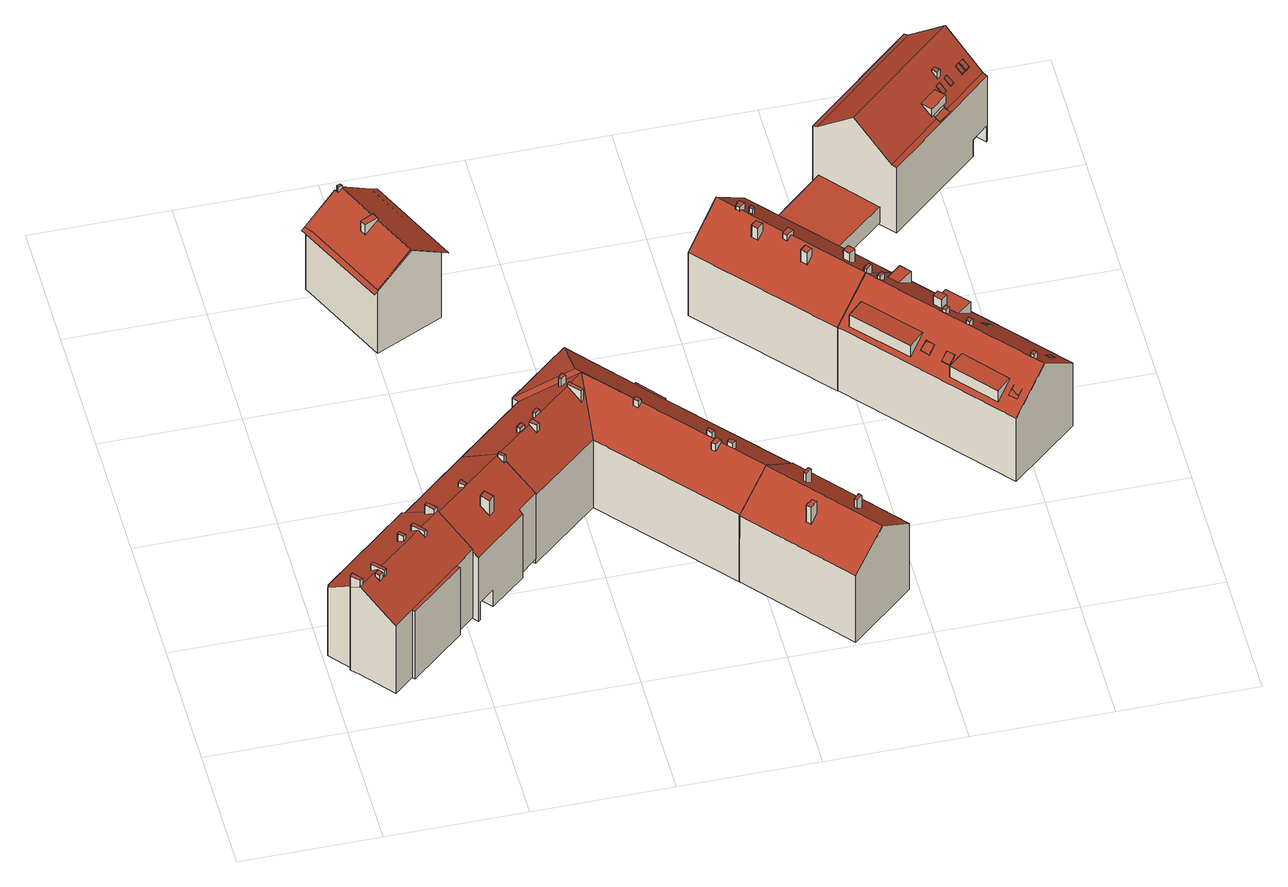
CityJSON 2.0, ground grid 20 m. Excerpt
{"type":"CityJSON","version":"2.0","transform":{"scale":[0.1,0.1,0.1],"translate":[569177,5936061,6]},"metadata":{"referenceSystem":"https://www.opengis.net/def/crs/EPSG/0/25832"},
"CityObjects":{
"building1":{"type":"Building","attributes":{"Grundfläche 2D":"208.015629","Grundhöhe NN":"7.925"},"children":["building1-1","building1-2","building1-3","building1-4","building1-5","building1-6"],"geometry":[{"type":"Solid","lod":"3","boundaries":[[[[0,1,2,3]],[[0,3,4,5,6,7,8,9,10,11,12,13,14]],[[15,16,17,18,19,20,21,22,23,24,12,11,10,9,8,7,6,5]],[[19,18,25,26]],[[20,19,26,27]],[[22,21,28,29]],[[21,20,27,28]],[[23,22,29,30]],[[31,14,13,12,24,23,30,32]],[[0,14,31,33]],[[1,0,33,34]],[[2,1,34,35]],[[3,2,35,36]],[[4,3,36,37]],[[5,4,37,38]],[[15,5,38,39]],[[25,18,17,16,15,39,40]],[[33,31,32,30,29,28,27,26,25,40,39,38,37,36,35,34]]]],"semantics":{"surfaces":[{"type":"RoofSurface"},{"type":"WallSurface"},{"type":"GroundSurface"}],"values":[[0,0,0,1,1,1,1,1,1,1,1,1,1,1,1,1,1,2]]}}]},
"building1-1":{"type":"BuildingInstallation","parents":["building1"],"geometry":[{"type":"MultiSurface","lod":"3","boundaries":[[[41,42,43,44]],[[17,45,44,43]],[[41,44,45,46]],[[42,41,46,16]],[[16,17,43,42]]],"semantics":{"surfaces":[{"type":"RoofSurface"},{"type":"WallSurface"}],"values":[0,1,1,1,1]}}]},
"building1-2":{"type":"BuildingInstallation","parents":["building1"],"geometry":[{"type":"MultiSurface","lod":"3","boundaries":[[[47,48,49,50]],[[23,24,48,47]],[[49,48,24,51]],[[51,52,50,49]],[[52,22,23,47,50]]],"semantics":{"surfaces":[{"type":"RoofSurface"},{"type":"WallSurface"}],"values":[0,1,1,1,1]}}]},
"building1-3":{"type":"BuildingInstallation","parents":["building1"],"geometry":[{"type":"MultiSurface","lod":"3","boundaries":[[[53,54,55,56]],[[57,58,53,56]],[[10,59,54,53,58]],[[59,60,55,54]],[[57,56,55,60,11]]],"semantics":{"surfaces":[{"type":"RoofSurface"},{"type":"WallSurface"}],"values":[0,1,1,1,1]}}]},
"building1-4":{"type":"BuildingInstallation","parents":["building1"],"geometry":[{"type":"MultiSurface","lod":"3","boundaries":[[[61,62,63,64]],[[65,66,61,64]],[[67,62,61,66,7]],[[67,68,63,62]],[[65,64,63,68,8]]],"semantics":{"surfaces":[{"type":"RoofSurface"},{"type":"WallSurface"}],"values":[0,1,1,1,1]}}]},
"building1-5":{"type":"BuildingInstallation","parents":["building1"],"geometry":[{"type":"MultiSurface","lod":"3","boundaries":[[[69,70,71,72]],[[72,71,73,74]],[[74,75,69,72]],[[70,69,75,76]],[[76,73,71,70]]],"semantics":{"surfaces":[{"type":"RoofSurface"},{"type":"WallSurface"}],"values":[0,1,1,1,1]}}]},
"building1-6":{"type":"BuildingInstallation","parents":["building1"],"geometry":[{"type":"MultiSurface","lod":"3","boundaries":[[[77,78,79,80]],[[80,79,81,82]],[[77,80,82,83]],[[78,77,83,84]],[[79,78,84,81]]],"semantics":{"surfaces":[{"type":"RoofSurface"},{"type":"WallSurface"}],"values":[0,1,1,1,1]}}]},
"building2":{"type":"Building","attributes":{"Grundfläche 2D":"136.677356","Grundhöhe NN":"7.764"},"children":["building2-1","building2-2","building2-3"],"geometry":[{"type":"Solid","lod":"3","boundaries":[[[[85,86,87,88,89,90,91,92,93,94,95,96]],[[88,97,98,99,100,91,90,89]],[[101,102,103,104,105,94,93,106]],[[95,94,105,107]],[[96,95,107,108]],[[109,110,97,88,87,86,85,96,108,111]],[[112,113,114,115,116,98,97,110]],[[117,118,91,100,99,98,116,119]],[[92,91,118,120]],[[93,92,120,106]],[[102,101,115,114]],[[104,103,113,112]],[[104,112,110,109,111,108,107,105]],[[118,117,119,116,115,101,106,120]],[[114,113,103,102]]]],"semantics":{"surfaces":[{"type":"RoofSurface"},{"type":"WallSurface"},{"type":"GroundSurface"},{"type":"OuterCeilingSurface"}],"values":[[0,0,1,1,1,1,1,1,1,1,1,1,2,2,3]]}}]},
"building2-1":{"type":"BuildingInstallation","parents":["building2"],"geometry":[{"type":"MultiSurface","lod":"3","boundaries":[[[121,122,123,124]],[[125,126,124,123]],[[126,127,121,124]],[[122,121,127,128]],[[123,122,128,125]]],"semantics":{"surfaces":[{"type":"RoofSurface"},{"type":"WallSurface"}],"values":[0,1,1,1,1]}}]},
"building2-2":{"type":"BuildingInstallation","parents":["building2"],"geometry":[{"type":"MultiSurface","lod":"3","boundaries":[[[129,130,131,132]],[[132,131,133,134]],[[129,132,134,135]],[[130,129,135,136]],[[131,130,136,133]]],"semantics":{"surfaces":[{"type":"RoofSurface"},{"type":"WallSurface"}],"values":[0,1,1,1,1]}}]},
"building2-3":{"type":"BuildingInstallation","parents":["building2"],"geometry":[{"type":"MultiSurface","lod":"3","boundaries":[[[137,138,139,140]],[[86,141,140,139]],[[137,140,141,142]],[[142,85,138,137]],[[85,86,139,138]]],"semantics":{"surfaces":[{"type":"RoofSurface"},{"type":"WallSurface"}],"values":[0,1,1,1,1]}}]},
"building3":{"type":"Building","attributes":{"Grundfläche 2D":"163.727654","Grundhöhe NN":"7.825"},"children":["building3-1","building3-2"],"geometry":[{"type":"Solid","lod":"3","boundaries":[[[[143,144,145,146,147,148,149,150,151]],[[144,143,151,150,149,152,153,154,155,156,157,145]],[[153,152,149,148,158,159]],[[154,153,159,160]],[[155,154,160,161]],[[162,155,161,163]],[[164,144,162,163,165]],[[148,164,165,158]],[[163,161,160,159,158,165]],[[147,146,145,144,164,148]],[[157,156,155,162,144,145]]]],"semantics":{"surfaces":[{"type":"RoofSurface"},{"type":"WallSurface"},{"type":"GroundSurface"}],"values":[[0,0,1,1,1,1,1,1,2,0,0]]}}]},
"building3-1":{"type":"BuildingInstallation","parents":["building3"],"geometry":[{"type":"MultiSurface","lod":"3","boundaries":[[[166,167,168,169]],[[151,170,169,168]],[[170,171,166,169]],[[171,143,167,166]],[[143,151,168,167]]],"semantics":{"surfaces":[{"type":"RoofSurface"},{"type":"WallSurface"}],"values":[0,1,1,1,1]}}]},
"building3-2":{"type":"BuildingInstallation","parents":["building3"],"geometry":[{"type":"MultiSurface","lod":"3","boundaries":[[[172,173,174,175,176]],[[177,174,173,172,152,178]],[[175,174,177,150]],[[176,175,150,149]],[[172,176,149,152]]],"semantics":{"surfaces":[{"type":"RoofSurface"},{"type":"WallSurface"}],"values":[0,1,1,1,1]}}]},
"building4":{"type":"Building","attributes":{"Grundfläche 2D":"594.736299","Grundhöhe NN":"6.961"},"children":["building4-1","building4-2","building4-3","building4-4","building4-5","building4-6","building4-7","building4-8","building4-9"],"geometry":[{"type":"Solid","lod":"3","boundaries":[[[[179,180,181,182,183,184,185,186,187,188]],[[189,190,191,192,193,194,180,179]],[[195,196,194,193,192,191,197,198,199]],[[198,200,201,199]],[[202,196,195]],[[203,180,194,196,202]],[[88,186,185,184,183,182,181,180,203,97]],[[179,188,204,205]],[[206,204,188,187,186,88,97,207,208]],[[189,179,205,209]],[[210,211,197,191,190,189,209,212]],[[198,197,211,213]],[[200,198,213,214]],[[201,200,214,215]],[[199,201,215,216]],[[195,199,216,217]],[[202,195,217,218]],[[203,202,218,219]],[[97,203,219,207]],[[212,209,205,204,206,208,207,219,218,217,216,215,214,213,211,210]]]],"semantics":{"surfaces":[{"type":"RoofSurface"},{"type":"WallSurface"},{"type":"GroundSurface"}],"values":[[0,0,0,0,0,0,0,1,1,1,1,1,1,1,1,1,1,1,1,2]]}}]},
"building4-1":{"type":"BuildingInstallation","parents":["building4"],"geometry":[{"type":"MultiSurface","lod":"3","boundaries":[[[220,221,222,223]],[[223,222,224,225]],[[220,223,225,226]],[[226,227,221,220]],[[227,224,222,221]]],"semantics":{"surfaces":[{"type":"RoofSurface"},{"type":"WallSurface"}],"values":[0,1,1,1,1]}}]},
"building4-2":{"type":"BuildingInstallation","parents":["building4"],"geometry":[{"type":"MultiSurface","lod":"3","boundaries":[[[228,229,230,231]],[[231,230,193,232]],[[228,231,232,233]],[[229,228,233,192]],[[192,193,230,229]]],"semantics":{"surfaces":[{"type":"RoofSurface"},{"type":"WallSurface"}],"values":[0,1,1,1,1]}}]},
"building4-3":{"type":"BuildingInstallation","parents":["building4"],"geometry":[{"type":"MultiSurface","lod":"3","boundaries":[[[234,235,236,237,238]],[[235,234,183,239]],[[236,235,239,240]],[[237,236,240,181]],[[238,237,181,182]],[[183,234,238,182]]],"semantics":{"surfaces":[{"type":"RoofSurface"},{"type":"WallSurface"}],"values":[0,1,1,1,1,1]}}]},
"building4-4":{"type":"BuildingInstallation","parents":["building4"],"geometry":[{"type":"MultiSurface","lod":"3","boundaries":[[[241,242,243,244]],[[245,246,244,243]],[[241,244,246,247]],[[247,248,242,241]],[[243,242,248,245]]],"semantics":{"surfaces":[{"type":"RoofSurface"},{"type":"WallSurface"}],"values":[0,1,1,1,1]}}]},
"building4-5":{"type":"BuildingInstallation","parents":["building4"],"geometry":[{"type":"MultiSurface","lod":"3","boundaries":[[[249,250,251,252]],[[252,251,253,254]],[[249,252,254,255]],[[250,249,255,256]],[[251,250,256,253]]],"semantics":{"surfaces":[{"type":"RoofSurface"},{"type":"WallSurface"}],"values":[0,1,1,1,1]}}]},
"building4-6":{"type":"BuildingInstallation","parents":["building4"],"geometry":[{"type":"MultiSurface","lod":"3","boundaries":[[[257,258,259,260]],[[260,259,185,261]],[[257,260,261,262]],[[258,257,262,184]],[[259,258,184,185]]],"semantics":{"surfaces":[{"type":"RoofSurface"},{"type":"WallSurface"}],"values":[0,1,1,1,1]}}]},
"building4-7":{"type":"BuildingInstallation","parents":["building4"],"geometry":[{"type":"MultiSurface","lod":"3","boundaries":[[[263,264,265,266]],[[266,265,267,268]],[[263,266,268,269]],[[264,263,269,270]],[[265,264,270,267]]],"semantics":{"surfaces":[{"type":"RoofSurface"},{"type":"WallSurface"}],"values":[0,1,1,1,1]}}]},
"building4-8":{"type":"BuildingInstallation","parents":["building4"],"geometry":[{"type":"MultiSurface","lod":"3","boundaries":[[[271,272,273,274]],[[274,273,275,276]],[[271,274,276,277]],[[272,271,277,278]],[[273,272,278,275]]],"semantics":{"surfaces":[{"type":"RoofSurface"},{"type":"WallSurface"}],"values":[0,1,1,1,1]}}]},
"building4-9":{"type":"BuildingInstallation","parents":["building4"],"geometry":[{"type":"MultiSurface","lod":"3","boundaries":[[[279,280,281,282]],[[282,281,283,284]],[[284,285,279,282]],[[280,279,285,286]],[[286,283,281,280]]],"semantics":{"surfaces":[{"type":"RoofSurface"},{"type":"WallSurface"}],"values":[0,1,1,1,1]}}]},
"building5":{"type":"Building","attributes":{"Grundfläche 2D":"229.966113","Grundhöhe NN":"7.251"},"children":["building5-1","building5-2","building5-3"],"geometry":[{"type":"Solid","lod":"3","boundaries":[[[[287,288,289,290,291]],[[291,292,293,294,295,287]],[[290,289,296,297]],[[292,291,290,297,298]],[[293,292,298,299]],[[289,288,287,295,294,293,299,300,301,302,296]],[[301,300,299,298,297,296,302]]]],"semantics":{"surfaces":[{"type":"RoofSurface"},{"type":"WallSurface"},{"type":"GroundSurface"}],"values":[[0,0,1,1,1,1,2]]}}]},
"building5-1":{"type":"BuildingInstallation","parents":["building5"],"geometry":[{"type":"MultiSurface","lod":"3","boundaries":[[[303,304,305,306]],[[306,305,307,308]],[[303,306,308,309]],[[304,303,309,310]],[[305,304,310,307]]],"semantics":{"surfaces":[{"type":"RoofSurface"},{"type":"WallSurface"}],"values":[0,1,1,1,1]}}]},
"building5-2":{"type":"BuildingInstallation","parents":["building5"],"geometry":[{"type":"MultiSurface","lod":"3","boundaries":[[[311,312,313,314]],[[314,313,315,316]],[[311,314,316,317]],[[312,311,317,318]],[[313,312,318,315]]],"semantics":{"surfaces":[{"type":"RoofSurface"},{"type":"WallSurface"}],"values":[0,1,1,1,1]}}]},
"building5-3":{"type":"BuildingInstallation","parents":["building5"],"geometry":[{"type":"MultiSurface","lod":"3","boundaries":[[[319,320,321,322]],[[323,324,322,321]],[[319,322,324,325]],[[325,326,320,319]],[[321,320,326,323]]],"semantics":{"surfaces":[{"type":"RoofSurface"},{"type":"WallSurface"}],"values":[0,1,1,1,1]}}]},
"building6":{"type":"Building","attributes":{"Grundfläche 2D":"307.342798","Grundhöhe NN":"8.030"},"children":["building6-1","building6-2","building6-3","building6-4","building6-5","building6-6","building6-7"],"geometry":[{"type":"Solid","lod":"3","boundaries":[[[[327,328,329,330,331,332,333,334,335,336,337]],[[336,335,334,333,332,331,338,339,337]],[[329,328,327,337,339,340,341]],[[330,329,341,342]],[[338,331,330,342,343]],[[339,338,343,340]],[[342,341,340,343]]]],"semantics":{"surfaces":[{"type":"RoofSurface"},{"type":"WallSurface"},{"type":"GroundSurface"}],"values":[[0,0,1,1,1,1,2]]}}]},
"building6-1":{"type":"BuildingInstallation","parents":["building6"],"geometry":[{"type":"MultiSurface","lod":"3","boundaries":[[[344,345,346,347]],[[347,346,348,349]],[[344,347,349,350]],[[345,344,350,351]],[[346,345,351,348]]],"semantics":{"surfaces":[{"type":"RoofSurface"},{"type":"WallSurface"}],"values":[0,1,1,1,1]}}]},
"building6-2":{"type":"BuildingInstallation","parents":["building6"],"geometry":[{"type":"MultiSurface","lod":"3","boundaries":[[[352,353,354,355,356,357,358]],[[354,353,359,360]],[[355,354,360,361]],[[355,361,332,362,356]],[[357,356,362,363]],[[357,363,333,364,358]],[[359,353,352,358,364,365]]],"semantics":{"surfaces":[{"type":"RoofSurface"},{"type":"WallSurface"}],"values":[0,1,1,1,1,1,1]}}]},
"building6-3":{"type":"BuildingInstallation","parents":["building6"],"geometry":[{"type":"MultiSurface","lod":"3","boundaries":[[[366,367,368,369]],[[370,371,369,368]],[[366,369,371,372]],[[367,366,372,373]],[[373,370,368,367]]],"semantics":{"surfaces":[{"type":"RoofSurface"},{"type":"WallSurface"}],"values":[0,1,1,1,1]}}]},
"building6-4":{"type":"BuildingInstallation","parents":["building6"],"geometry":[{"type":"MultiSurface","lod":"3","boundaries":[[[374,375,376,377]],[[327,328,375,374]],[[328,378,376,375]],[[377,376,378,379]],[[379,327,374,377]]],"semantics":{"surfaces":[{"type":"RoofSurface"},{"type":"WallSurface"}],"values":[0,1,1,1,1]}}]},
"building6-5":{"type":"BuildingInstallation","parents":["building6"],"geometry":[{"type":"MultiSurface","lod":"3","boundaries":[[[380,381,382,383]],[[384,385,381,380]],[[381,385,335,386,382]],[[383,382,386,387]],[[384,380,383,387,334]]],"semantics":{"surfaces":[{"type":"RoofSurface"},{"type":"WallSurface"}],"values":[0,1,1,1,1]}}]},
"building6-6":{"type":"BuildingInstallation","parents":["building6"],"geometry":[{"type":"MultiSurface","lod":"3","boundaries":[[[388,389,390,391]],[[390,392,393,391]],[[388,391,393,394]],[[394,395,389,388]],[[395,392,390,389]]],"semantics":{"surfaces":[{"type":"RoofSurface"},{"type":"WallSurface"}],"values":[0,1,1,1,1]}}]},
"building6-7":{"type":"BuildingInstallation","parents":["building6"],"geometry":[{"type":"MultiSurface","lod":"3","boundaries":[[[396,397,398,399]],[[400,401,399,398]],[[399,401,402,396]],[[397,396,402,403]],[[403,400,398,397]]],"semantics":{"surfaces":[{"type":"RoofSurface"},{"type":"WallSurface"}],"values":[0,1,1,1,1]}}]},
"building7":{"type":"Building","attributes":{"Grundfläche 2D":"152.103703","Grundhöhe NN":"8.106"},"geometry":[{"type":"Solid","lod":"3","boundaries":[[[[404,405,406,407,408,409]],[[405,404,410,411]],[[406,405,411,412]],[[407,406,412,413]],[[404,409,414,410]],[[408,407,413,415]],[[409,408,415,414]],[[413,412,411,410,414,415]]]],"semantics":{"surfaces":[{"type":"RoofSurface"},{"type":"WallSurface"},{"type":"GroundSurface"}],"values":[[0,1,1,1,1,1,1,2]]}}]},
"building8":{"type":"Building","attributes":{"Grundfläche 2D":"369.964464","Grundhöhe NN":"8.160"},"children":["building8-1","building8-2","building8-3","building8-4","building8-5","building8-6","building8-7","building8-8","building8-9","building8-10","building8-11"],"geometry":[{"type":"Solid","lod":"3","boundaries":[[[[416,417,418,419]],[[327,337,420,421,422,423],[419,418,424,425]],[[426,427,421,420,337,428,429],[430,431,432,433],[434,435,436,437]],[[438,439,435,434]],[[440,441,433,432]],[[418,417,424]],[[416,419,425]],[[417,416,425,424]],[[439,438,437,436]],[[439,436,435]],[[434,437,438]],[[441,440,431,430]],[[433,441,430]],[[440,432,431]],[[422,421,427,442,443]],[[423,422,443,444]],[[445,429,428,337,327,423,444,446]],[[427,426,429,445,442]],[[445,446,444,443,442]]]],"semantics":{"surfaces":[{"type":"RoofSurface"},{"type":"WallSurface"},{"type":"GroundSurface"}],"values":[[0,0,0,0,0,1,1,1,1,1,1,1,1,1,1,1,1,1,2]]}}]},
"building8-1":{"type":"BuildingInstallation","parents":["building8"],"geometry":[{"type":"MultiSurface","lod":"3","boundaries":[[[447,448,449,450]],[[450,449,451,452]],[[447,450,452,453]],[[448,447,453,454]],[[449,448,454,451]]],"semantics":{"surfaces":[{"type":"RoofSurface"},{"type":"WallSurface"}],"values":[0,1,1,1,1]}}]},
"building8-2":{"type":"BuildingInstallation","parents":["building8"],"geometry":[{"type":"MultiSurface","lod":"3","boundaries":[[[455,456,457,458]],[[456,455,459,460]],[[457,456,460,461]],[[458,457,461,462]],[[455,458,462,459]]],"semantics":{"surfaces":[{"type":"RoofSurface"},{"type":"WallSurface"}],"values":[0,1,1,1,1]}}]},
"building8-3":{"type":"BuildingInstallation","parents":["building8"],"geometry":[{"type":"MultiSurface","lod":"3","boundaries":[[[463,464,465,466]],[[467,465,464]],[[463,466,468]],[[464,463,468,467]]],"semantics":{"surfaces":[{"type":"RoofSurface"},{"type":"WallSurface"}],"values":[0,1,1,1]}}]},
"building8-4":{"type":"BuildingInstallation","parents":["building8"],"geometry":[{"type":"MultiSurface","lod":"3","boundaries":[[[469,470,471,472]],[[472,471,473,474]],[[469,472,474,475]],[[470,469,475,476]],[[471,470,476,473]]],"semantics":{"surfaces":[{"type":"RoofSurface"},{"type":"WallSurface"}],"values":[0,1,1,1,1]}}]},
"building8-5":{"type":"BuildingInstallation","parents":["building8"],"geometry":[{"type":"MultiSurface","lod":"3","boundaries":[[[477,478,479,480]],[[481,482,478,477]],[[479,478,482,483]],[[479,483,484,480]],[[484,481,477,480]]],"semantics":{"surfaces":[{"type":"RoofSurface"},{"type":"WallSurface"}],"values":[0,1,1,1,1]}}]},
"building8-6":{"type":"BuildingInstallation","parents":["building8"],"geometry":[{"type":"MultiSurface","lod":"3","boundaries":[[[485,486,487,488]],[[488,487,489,490]],[[485,488,490,491]],[[486,485,491,492]],[[492,489,487,486]]],"semantics":{"surfaces":[{"type":"RoofSurface"},{"type":"WallSurface"}],"values":[0,1,1,1,1]}}]},
"building8-7":{"type":"BuildingInstallation","parents":["building8"],"geometry":[{"type":"MultiSurface","lod":"3","boundaries":[[[493,494,495,496]],[[494,493,497,498]],[[496,495,499,500]],[[493,496,500,497]],[[495,494,498,499]]],"semantics":{"surfaces":[{"type":"RoofSurface"},{"type":"WallSurface"}],"values":[0,1,1,1,1]}}]},
"building8-8":{"type":"BuildingInstallation","parents":["building8"],"geometry":[{"type":"MultiSurface","lod":"3","boundaries":[[[501,502,503,504]],[[505,506,504,503]],[[501,504,506,507]],[[507,508,502,501]],[[503,502,508,505]]],"semantics":{"surfaces":[{"type":"RoofSurface"},{"type":"WallSurface"}],"values":[0,1,1,1,1]}}]},
"building8-9":{"type":"BuildingInstallation","parents":["building8"],"geometry":[{"type":"MultiSurface","lod":"3","boundaries":[[[509,510,511,512]],[[512,511,513,514]],[[509,512,514,515]],[[510,509,515,516]],[[511,510,516,513]]],"semantics":{"surfaces":[{"type":"RoofSurface"},{"type":"WallSurface"}],"values":[0,1,1,1,1]}}]},
"building8-10":{"type":"BuildingInstallation","parents":["building8"],"geometry":[{"type":"MultiSurface","lod":"3","boundaries":[[[517,518,519,520]],[[521,522,520,519]],[[517,520,522,523]],[[523,524,518,517]],[[518,524,521,519]]],"semantics":{"surfaces":[{"type":"RoofSurface"},{"type":"WallSurface"}],"values":[0,1,1,1,1]}}]},
"building8-11":{"type":"BuildingInstallation","parents":["building8"],"geometry":[{"type":"MultiSurface","lod":"3","boundaries":[[[525,526,527,528]],[[529,530,528,527]],[[525,528,530,531]],[[531,532,526,525]],[[527,526,532,529]]],"semantics":{"surfaces":[{"type":"RoofSurface"},{"type":"WallSurface"}],"values":[0,1,1,1,1]}}]},
"building9":{"type":"Building","attributes":{"Grundfläche 2D":"1.618777","Grundhöhe NN":"8.360"},"geometry":[{"type":"Solid","lod":"3","boundaries":[[[[533,534,535]],[[535,534,536]],[[537,534,533]],[[536,534,537]],[[533,535,538,539]],[[537,533,539,540]],[[536,537,540,541]],[[535,536,541,538]],[[540,539,538,541]]]],"semantics":{"surfaces":[{"type":"RoofSurface"},{"type":"WallSurface"},{"type":"GroundSurface"}],"values":[[0,0,0,0,1,1,1,1,2]]}}]},
"building10":{"type":"Building","attributes":{"Grundfläche 2D":"238.191587","Grundhöhe NN":"7.903"},"children":["building10-1","building10-2","building10-3","building10-4","building10-5","building10-6"],"geometry":[{"type":"MultiSurface","lod":"3","boundaries":[[[542,543,544,545,546,547]],[[548,549,550,551,552,553,554,555,556,557,558,559]],[[555,560,561,547,546,562,563,550,549,564,565,566,556]],[[565,567,568,566]],[[567,569,570,571,568]],[[561,560,563,562,545,544,543,542]],[[545,562,546]],[[561,542,547]],[[572,573,574,575,576,577,559,558,557]],[[578,579,580,581,570,569,567,565,564,549,548,559,577,582]],[[583,584,585,586,587,571,570,581]],[[572,557,556,566,568,571,587,588]],[[576,575,584,583]],[[586,585,574,573]],[[581,580,579,578,582,577,576,583]],[[587,586,573,572,588]],[[585,584,575,574]]],"semantics":{"surfaces":[{"type":"RoofSurface"},{"type":"WallSurface"},{"type":"GroundSurface"},{"type":"OuterCeilingSurface"}],"values":[0,0,0,0,0,1,1,1,1,1,1,1,1,1,2,2,3]}}]},
"building10-1":{"type":"BuildingInstallation","parents":["building10"],"geometry":[{"type":"MultiSurface","lod":"3","boundaries":[[[589,590,591,592]],[[592,591,593,594]],[[589,592,594,595]],[[590,589,595,596]],[[591,590,596,593]]],"semantics":{"surfaces":[{"type":"RoofSurface"},{"type":"WallSurface"}],"values":[0,1,1,1,1]}}]},
"building10-2":{"type":"BuildingInstallation","parents":["building10"],"geometry":[{"type":"MultiSurface","lod":"3","boundaries":[[[597,598,599,600]],[[599,598,601,602]],[[600,599,602,603]],[[597,600,603,604]],[[598,597,604,601]]],"semantics":{"surfaces":[{"type":"RoofSurface"},{"type":"WallSurface"}],"values":[0,1,1,1,1]}}]},
"building10-3":{"type":"BuildingInstallation","parents":["building10"],"geometry":[{"type":"MultiSurface","lod":"3","boundaries":[[[605,606,607,608]],[[608,607,609,610]],[[605,608,610,611]],[[606,605,611,612]],[[607,606,612,609]]],"semantics":{"surfaces":[{"type":"RoofSurface"},{"type":"WallSurface"}],"values":[0,1,1,1,1]}}]},
"building10-4":{"type":"BuildingInstallation","parents":["building10"],"geometry":[{"type":"MultiSurface","lod":"3","boundaries":[[[613,614,615,616]],[[616,615,617,618]],[[613,616,618,619]],[[614,613,619,620]],[[615,614,620,617]]],"semantics":{"surfaces":[{"type":"RoofSurface"},{"type":"WallSurface"}],"values":[0,1,1,1,1]}}]},
"building10-5":{"type":"BuildingInstallation","parents":["building10"],"geometry":[{"type":"MultiSurface","lod":"3","boundaries":[[[621,622,551,623,624,554]],[[554,624,560,555]],[[623,551,550,563]],[[560,624,623,563]],[[621,554,553]],[[553,552,622,621]],[[551,622,552]]],"semantics":{"surfaces":[{"type":"RoofSurface"},{"type":"WallSurface"}],"values":[0,1,1,1,1,1,1]}}]},
"building10-6":{"type":"BuildingInstallation","parents":["building10"],"geometry":[{"type":"MultiSurface","lod":"3","boundaries":[[[625,626,627,628]],[[628,627,629,630]],[[625,628,630,631]],[[626,625,631,632]],[[627,626,632,629]]],"semantics":{"surfaces":[{"type":"RoofSurface"},{"type":"WallSurface"}],"values":[0,1,1,1,1]}}]}
},
"vertices":[
[105,71,147],[108,67,147],[185,133,147],[181,137,147],[209,161,147],[172,205,186],[167,201,186],[141,179,186],[138,176,186],[120,160,186],[72,120,186],[69,117,186],[39,92,186],[67,58,157],[77,47,147],[171,205,185],[171,206,184],[160,218,174],[133,250,147],[7,142,147],[8,140,148],[5,137,148],[31,106,175],[28,104,175],[39,92,185],[133,250,19],[7,142,19],[8,140,19],[5,137,19],[31,106,19],[28,104,19],[77,47,19],[39,92,19],[105,71,19],[108,67,19],[185,133,19],[181,137,19],[209,161,19],[172,205,19],[171,205,19],[171,206,19],
[166,202,192],[171,206,192],[160,218,192],[156,215,192],[156,215,174],[166,202,184],
[28,104,197],[39,92,197],[43,95,197],[32,108,197],[43,95,185],[32,108,175],
[79,112,191],[65,128,191],[61,125,191],[76,109,191],[76,109,178],[79,112,178],[65,128,178],[61,125,178],
[148,170,190],[134,187,190],[130,184,190],[145,168,190],[145,168,178],[148,170,178],[134,187,178],[130,184,178],
[68,113,190],[63,108,190],[68,102,190],[73,107,190],[68,102,178],[73,107,178],[68,113,184],[63,108,184],
[112,176,190],[109,173,190],[116,165,190],[119,168,190],[116,165,181],[119,168,181],[112,176,174],[109,173,174],
[284,286,174],[277,293,180],[277,294,181],[276,294,181],[223,249,181],[218,244,181],[171,205,181],[172,205,181],[215,153,138],[291,218,138],[287,223,142],[316,248,142],[237,341,138],[132,251,138],[133,250,139],[171,206,180],[218,155,18],[218,155,51],[240,175,51],[240,175,18],[291,218,18],[215,153,18],[287,223,18],[316,248,18],[276,294,18],[237,341,18],[277,294,18],[157,272,18],[157,272,51],[134,253,51],[134,253,18],[132,251,18],[171,206,18],[171,205,18],[133,250,18],[172,205,18],
[211,253,183],[218,245,183],[222,249,183],[216,257,183],[222,249,181],[216,257,174],[211,253,174],[218,245,181],
[251,217,183],[241,229,183],[234,222,183],[244,210,183],[234,222,164],[244,210,154],[251,217,154],[241,229,164],
[281,283,186],[284,286,186],[277,293,186],[274,290,186],[274,290,180],[281,283,174],
[222,757,179],[252,693,179],[253,691,179],[310,718,134],[245,856,134],[235,851,142],[188,829,179],[190,826,179],[218,766,179],[183,827,175],[182,826,174],[181,829,174],[136,808,138],[130,805,134],[196,665,134],[235,851,18],[182,826,18],[181,829,18],[136,808,18],[201,669,138],[201,669,18],[299,715,142],[299,715,18],
[203,748,183],[222,757,183],[218,766,183],[199,757,183],[199,757,164],[203,748,164],
[183,827,184],[183,826,184],[184,823,184],[190,826,184],[188,829,184],[184,823,175],[183,826,175],
[414,331,138],[418,415,182],[397,397,182],[396,396,182],[394,394,182],[333,342,182],[328,337,182],[277,294,182],[277,293,181],[316,248,138],[572,150,138],[616,187,181],[617,189,182],[568,245,182],[563,251,182],[477,349,182],[417,508,138],[412,424,182],[661,226,138],[524,382,138],[492,420,138],[526,384,138],[494,422,138],[328,432,138],[335,424,138],[316,248,10],[414,331,10],[277,294,10],[237,341,10],[276,294,10],[572,150,10],[617,189,10],[661,226,10],[616,187,10],[524,382,10],[526,384,10],[494,422,10],[492,420,10],[417,508,10],[328,432,10],[335,424,10],
[563,261,190],[557,268,190],[553,264,190],[559,257,190],[553,264,181],[559,257,181],[563,261,177],[557,268,177],
[559,238,187],[568,245,187],[563,251,187],[554,243,187],[554,243,174],[559,238,174],
[394,394,187],[409,377,187],[412,380,187],[397,397,187],[396,396,187],[409,377,165],[412,380,165],
[477,338,189],[482,342,189],[477,348,189],[472,344,189],[477,348,182],[472,344,177],[477,338,177],[482,342,182],
[391,413,189],[385,407,189],[388,403,189],[395,408,189],[388,403,174],[395,408,174],[391,413,170],[385,407,170],
[341,332,187],[333,342,187],[328,337,187],[336,328,187],[336,328,173],[341,332,173],
[317,338,187],[310,332,187],[314,328,187],[321,333,187],[314,328,180],[321,333,180],[317,338,176],[310,332,176],
[343,360,187],[337,354,187],[340,350,187],[347,356,187],[340,350,180],[347,356,180],[343,360,176],[337,354,176],
[586,235,190],[580,242,190],[575,238,190],[581,232,190],[575,238,181],[581,232,181],[586,235,177],[580,242,177],
[616,187,184],[572,150,140],[570,149,138],[694,3,138],[740,42,184],[786,82,138],[662,227,138],[661,226,140],[617,189,183],[570,149,13],[694,3,13],[786,82,13],[662,227,13],[617,189,13],[616,187,13],[572,150,13],
[654,91,191],[664,100,191],[659,105,191],[649,97,191],[659,105,169],[649,97,158],[654,91,158],[664,100,169],
[671,162,189],[668,166,189],[660,159,189],[663,155,189],[660,159,173],[663,155,173],[671,162,165],[668,166,165],
[725,99,189],[722,103,189],[714,95,189],[717,92,189],[714,95,173],[717,92,173],[725,99,165],[722,103,165],
[828,499,190],[836,506,181],[874,539,139],[714,722,139],[666,681,192],[688,656,192],[692,651,192],[740,596,192],[746,590,192],[823,502,192],[826,498,192],[618,640,139],[778,457,139],[778,457,20],[874,539,20],[714,722,20],[618,640,20],
[821,540,197],[814,548,197],[806,541,197],[813,533,197],[806,541,181],[813,533,181],[821,540,172],[814,548,172],
[694,662,197],[693,663,197],[689,660,197],[690,658,197],[686,655,197],[691,650,197],[699,657,197],[693,663,184],[689,660,189],[690,658,189],[686,655,190],[691,650,190],[699,657,184],[694,662,184],
[707,645,196],[710,648,196],[706,652,196],[703,649,196],[706,652,182],[703,649,186],[707,645,186],[710,648,182],
[828,499,197],[836,506,197],[833,510,197],[825,503,197],[833,510,181],[825,503,190],
[735,591,197],[740,585,197],[750,593,197],[744,600,197],[735,591,186],[740,585,186],[750,593,187],[744,600,187],
[758,546,198],[766,553,198],[759,561,198],[751,554,198],[759,561,184],[751,554,175],[758,546,175],[766,553,184],
[705,606,198],[713,613,198],[706,621,198],[698,614,198],[706,621,184],[698,614,175],[705,606,175],[713,613,184],
[905,747,52],[840,821,55],[719,715,55],[767,661,53],[775,668,53],[802,659,52],[905,747,21],[840,821,21],[719,715,21],[767,661,21],[802,659,21],[775,668,21],
[955,436,167],[928,467,167],[907,448,168],[934,418,168],[838,484,192],[1018,278,192],[1066,319,141],[874,539,141],[928,467,146],[955,436,146],[787,446,141],[969,236,141],[778,457,141],[778,456,141],[858,375,146],[792,450,146],[813,469,169],[879,394,169],[921,345,168],[972,285,168],[952,267,146],[900,327,146],[900,327,167],[952,267,167],[792,450,167],[858,375,167],[969,236,22],[1066,319,22],[874,539,22],[778,456,22],[778,457,22],
[1034,315,163],[1043,323,153],[1038,329,153],[1029,321,163],[1038,329,152],[1029,321,162],[1034,315,162],[1043,323,152],
[890,372,165],[881,383,165],[872,375,156],[881,364,156],[890,372,164],[881,383,164],[872,375,155],[881,364,155],
[891,510,167],[879,524,167],[858,506,168],[870,492,168],[879,524,146],[891,510,146],
[920,427,198],[910,437,198],[902,430,198],[911,419,198],[902,430,182],[911,419,182],[920,427,173],[910,437,173],
[912,347,165],[903,357,165],[894,349,156],[903,339,156],[912,347,164],[903,357,164],[894,349,155],[903,339,155],
[849,487,197],[846,490,197],[839,485,197],[842,482,197],[839,485,191],[842,482,191],[849,487,184],[846,490,184],
[967,392,163],[976,400,153],[969,407,153],[961,400,163],[967,392,162],[976,400,152],[969,407,152],[961,400,162],
[1008,301,197],[1003,297,197],[1007,292,197],[1012,296,197],[1007,292,191],[1012,296,185],[1008,301,185],[1003,297,191],
[984,265,165],[975,275,165],[966,267,156],[975,257,156],[966,267,155],[975,257,155],[984,265,164],[975,275,164],
[914,410,197],[908,405,197],[913,401,197],[918,405,197],[913,401,191],[918,405,185],[914,410,185],[908,405,191],
[939,381,197],[934,376,197],[938,372,197],[943,376,197],[938,372,191],[943,376,185],[939,381,185],[934,376,191],
[980,525,32],[980,534,34],[972,534,32],[981,543,32],[990,533,32],[972,534,24],[980,525,24],[990,533,24],[981,543,24],
[989,801,164],[992,803,164],[1010,819,164],[1013,822,164],[1001,835,164],[977,814,164],[1078,866,143],[1075,870,144],[1013,815,144],[1015,812,143],[1017,811,142],[999,795,142],[998,797,143],[995,800,144],[918,732,144],[923,726,142],[1018,809,142],[1080,864,142],[992,803,149],[989,801,149],[1013,822,149],[1010,819,149],[1036,915,196],[1035,916,197],[877,778,197],[995,961,144],[837,823,144],[993,964,143],[991,966,142],[833,828,142],[923,726,19],[1055,841,19],[1055,841,50],[1079,863,50],[1079,863,19],[1080,864,19],[1036,915,19],[1035,916,19],[993,964,19],[991,966,19],[1078,866,19],[990,965,19],[990,965,50],[963,942,50],[963,942,19],[833,828,19],[837,823,19],
[1050,880,166],[1044,875,166],[1052,867,157],[1057,872,157],[1052,867,156],[1057,872,156],[1050,880,165],[1044,875,165],
[1010,844,166],[1004,839,166],[1011,831,157],[1017,836,157],[1004,839,165],[1011,831,156],[1017,836,156],[1010,844,165],
[1043,874,166],[1038,869,166],[1045,861,157],[1050,866,157],[1045,861,156],[1050,866,156],[1043,874,165],[1038,869,165],
[1007,860,181],[1002,856,181],[1008,849,181],[1013,853,181],[1008,849,169],[1013,853,169],[1007,860,177],[1002,856,177],
[999,795,143],[1017,811,143],[1010,819,143],[992,803,143],
[1023,856,166],[1018,851,166],[1025,843,157],[1030,848,157],[1025,843,156],[1030,848,156],[1023,856,165],[1018,851,165]
]}
